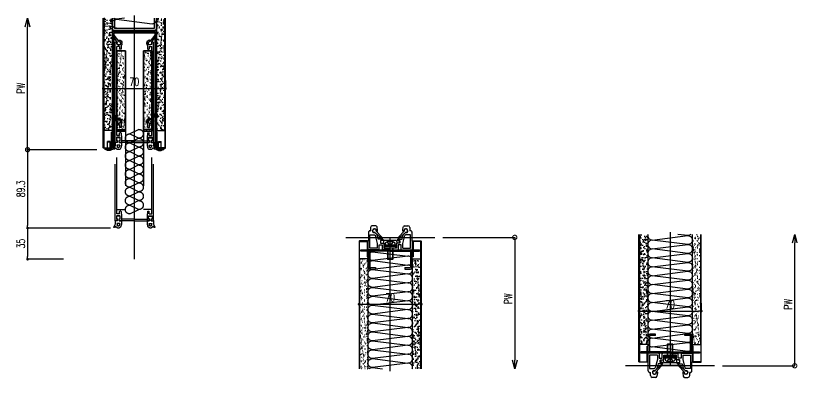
# Model space of a CAD drawing. Extents: x 21 to 47673, y 9 to 26406.
# Drawn here: x 1802 to 2680, y 22215 to 22621 of the extents above; entities that cross this region are included whole.
import ezdxf

# ---------------------------------------------------------------- set-up
doc = ezdxf.new("R2010")
doc.units = 0
doc.header["$LTSCALE"] = 10
doc.header["$PDMODE"] = 35
doc.header["$PDSIZE"] = 5
doc.linetypes.add('HIDDEN', pattern=[9.525, 6.35, -3.175])
for name, color, linetype in [('_P15_製品寸法', 9, 'Continuous'), ('_基準', 1, 'Continuous'), ('_製品', 4, 'Continuous'), ('_製品寸法', 9, 'Continuous'), ('_製品点線', 6, 'Continuous')]:
    doc.layers.add(name, color=color, linetype=linetype)
doc.styles.add('OKAMURA', font='simplex8.shx', dxfattribs={"width": 0.7, "bigfont": 'BIGFONT.shx'})
doc.dimstyles.new('OKAMURA-003', dxfattribs={"dimscale": 3, "dimtxt": 3, "dimasz": 1, "dimexe": 0, "dimexo": 3, "dimgap": 1, "dimtad": 1, "dimdec": 3, "dimdsep": 46, "dimtxsty": 'OKAMURA', "dimblk1": 'DOT', "dimblk2": 'DOT', "dimsah": 1, "dimcen": 0, "dimclrd": 9, "dimclre": 9, "dimclrt": 3, "dimadec": 0, "dimazin": 0, "dimtfac": 1, "dimtdec": 3, "dimtix": 1, "dimtmove": 2, "dimatfit": 3, "dimldrblk": 'NONE', "dimfxl": 0, "dimtolj": 1, "dimarcsym": 0})
pattern_1 = [(37.5, (-3125.263, 4866.6654), (-0.160003, 4.8941324), [0, -3.8608, 0, -4.318, 0, -4.1275]), (7.5, (-3125.263, 4866.6654), (4.495233, 7.168251), [0, -2.0828, 0, -3.4798, 0, -1.3335]), (327.5, (-3128.387, 4866.6654), (7.9099237, 0.014372), [0, -1.27, 0, -4.572, 0, -5.969]), (317.5, (-3128.387, 4866.6654), (7.6355645, 2.229293), [0, -0.635, 0, -2.9972, 0, -3.429])]
pattern_2 = [(37.5, (-3467.863, 4866.6654), (-0.160003, 4.8941324), [0, -3.8608, 0, -4.318, 0, -4.1275]), (7.5, (-3467.863, 4866.6654), (4.495233, 7.168251), [0, -2.0828, 0, -3.4798, 0, -1.3335]), (327.5, (-3470.987, 4866.6654), (7.9099237, 0.0143718), [0, -1.27, 0, -4.572, 0, -5.969]), (317.5, (-3470.987, 4866.6654), (7.6355645, 2.229293), [0, -0.635, 0, -2.9972, 0, -3.429])]

# ---------------------------------------------------------------- blocks, each defined once
blk = doc.blocks.new('A$C32CB7D14')
at = {"layer": '_製品'}
for p, q in [((0, 19.5), (1, 20.5)), ((0, 19.5), (0, 1.5)), ((1.5, 20.5), (1, 20.5)), ((1.5, 18.75), (1.5, 20.5)), ((1.5, 18.75), (3, 18.75)), ((3, 18.75), (3, 21)), ((5.5, 21), (3, 21)), ((3, 17.5), (6, 17.8)), ((6, 17.8), (5.5, 21)), ((3, 17.5), (3, 3.5)), ((0, 1.5), (1, 0.5)), ((1.5, 0.5), (1, 0.5)), ((1.5, 2.25), (1.5, 0.5)), ((1.5, 2.25), (3, 2.25)), ((6, 3.2), (3, 3.5)), ((3, 2.25), (3, 0)), ((5.5, 0), (6, 3.2)), ((5.5, 0), (3, 0))]:
    blk.add_line(p, q, dxfattribs=at)
blk = doc.blocks.new('A$C72ED3FC6')
at = {"layer": '_製品'}
for p, q in [((0.5, 9.25), (0, 8.75)), ((12.8, 9.25), (0.5, 9.25)), ((0.5, 3.25), (0.5, 9.25)), ((12.8, 12.5), (14.4, 12.5)), ((12.8, 12.5), (12.8, 0)), ((14.4, 12.5), (14.4, 0)), ((16, 12.5), (14.4, 12.5)), ((16, 12.5), (16, 0)), ((12.8, 8.75), (0, 8.75)), ((0, 8.75), (0, 3.75)), ((12.8, 3.75), (0, 3.75)), ((0, 3.75), (0.5, 3.25)), ((12.8, 3.25), (0.5, 3.25)), ((14.4, 0), (12.8, 0)), ((14.4, 7.17), (16, 6.25)), ((14.4, 6.25), (16, 5.33)), ((14.4, 0), (16, 0))]:
    blk.add_line(p, q, dxfattribs=at)
at = {"layer": '_製品', "linetype": 'HIDDEN', "ltscale": 0.5}
blk.add_line((20, 3.75), (20, 8.75), dxfattribs=at)
for centre, radius, start, end in [((17.54, 9.05), 2.48, 353.07269, 128.21191), ((19.36, 6.46), 2.37, 74.41132, 185.19995), ((17.54, 3.45), 2.48, 231.78809, 6.92735), ((19.36, 6.04), 2.37, 174.80017, 285.58872)]:
    blk.add_arc(centre, radius, start, end, dxfattribs=at)
blk = doc.blocks.new('A$C47657887')
at = {"layer": '_製品'}
for p, q in [((2.51, 6.02), (8.92, 0.18)), ((9.77, 1.02), (3.93, 7.44))]:
    blk.add_line(p, q, dxfattribs=at)
for centre, radius, start, end in [((1.99, 7.95), 2, 345.13234, 284.86819), ((9.35, 0.6), 0.6, 225, 45)]:
    blk.add_arc(centre, radius, start, end, dxfattribs=at)
blk = doc.blocks.new('A$C098A5279')
at = {"layer": '_製品'}
for p, q in [((0, 0), (0, 66)), ((1.6, 66), (0, 66)), ((1.6, 33), (1.6, 66)), ((1.6, 57.5), (20, 57.5)), ((1.6, 55.9), (20, 55.9)), ((20, 49.5), (20, 55.9)), ((21.6, 49.5), (21.6, 55.9)), ((20, 49.5), (21.6, 49.5)), ((1.6, 33), (1.6, 0)), ((1.6, 10.1), (20, 10.1)), ((20, 16.5), (21.6, 16.5)), ((20, 10.1), (20, 16.5)), ((21.6, 10.1), (21.6, 16.5)), ((1.6, 0), (0, 0)), ((1.6, 8.5), (20, 8.5))]:
    blk.add_line(p, q, dxfattribs=at)
for centre, start, end in [((1.6, 55.9), 90.001, 180), ((20, 55.9), 0, 90), ((1.6, 10.1), 179.999, 270), ((20, 10.1), 270, 0)]:
    blk.add_arc(centre, 1.6, start, end, dxfattribs=at)
blk = doc.blocks.new('P15US_BASE00')
at = {"layer": '_製品'}
for p, q in [((-13.5, 16.26), (-13.5, 20)), ((-11.5, 22), (-8, 22)), ((-10, 18.11), (-10, 17.14)), ((-7.76, 19.77), (-8.76, 19.59)), ((-8, 22.96), (-8, 22)), ((-7.55, 23.8), (-6.75, 24.33)), ((-6.2, 24.5), (3.5, 24.5)), ((-6, 18.29), (-6, 17.14)), ((11.5, 23), (-3.5, 23)), ((-3.5, 23), (-3.5, 17.47)), ((3.91, 24.91), (3.5, 24.5)), ((4.12, 25), (13, 25)), ((11.5, 14.27), (11.5, 23)), ((13.5, 12.77), (13.5, 24.5)), ((-8.61, 14.14), (-12.26, 14.78)), ((-7.75, 14.14), (-8.61, 14.14)), ((-7.75, 15.64), (-8.5, 15.64)), ((-6, 17.14), (-4.29, 15.43)), ((-3.5, 17.47), (-2.68, 16.65)), ((1.5, 13.5), (-2.92, 14.64)), ((6.5, 14.27), (-2.68, 16.65)), ((1.5, 8.8), (1.5, 13.5)), ((3, 8.8), (3, 10.7)), ((3.3, 11), (5.7, 11)), ((6, 10.7), (6, 7)), ((11.5, 14.27), (6.5, 14.27)), ((8, 12.27), (8, 9)), ((13, 12.27), (8, 12.27)), ((8, 9), (13, 9)), ((1.8, 8.5), (2.7, 8.5)), ((6, 7), (11.5, 7)), ((11.5, 7), (11.5, 0.3)), ((11.5, 0.3), (11.8, 0)), ((11.5, -0.3), (11.8, 0)), ((13.5, 0.3), (13.2, 0)), ((13.2, 0), (13.5, -0.3)), ((13.5, 0.3), (13.5, 8.5)), ((1.8, -8.5), (2.7, -8.5)), ((6, -7), (11.5, -7)), ((6, -10.7), (6, -7)), ((11.5, -7), (11.5, -0.3)), ((13.5, -0.3), (13.5, -8.5)), ((-13.5, -16.26), (-13.5, -20)), ((-8.61, -14.14), (-12.26, -14.78)), ((-10, -18.11), (-10, -17.14)), ((-7.75, -14.14), (-8.61, -14.14)), ((-7.75, -15.64), (-8.5, -15.64)), ((-6, -17.14), (-4.29, -15.43)), ((-6, -18.29), (-6, -17.14)), ((-3.5, -17.47), (-2.68, -16.65)), ((-3.5, -23), (-3.5, -17.47)), ((1.5, -13.5), (-2.92, -14.64)), ((6.5, -14.27), (-2.68, -16.65)), ((1.5, -8.8), (1.5, -13.5)), ((3, -8.8), (3, -10.7)), ((3.3, -11), (5.7, -11)), ((11.5, -14.27), (6.5, -14.27)), ((8, -9), (13, -9)), ((8, -12.27), (8, -9)), ((13, -12.27), (8, -12.27)), ((11.5, -14.27), (11.5, -23)), ((13.5, -12.77), (13.5, -24.5)), ((13.5, -12.77), (13.5, -24.5)), ((-11.5, -22), (-8, -22)), ((-7.76, -19.77), (-8.76, -19.59)), ((-8, -22.96), (-8, -22)), ((-7.55, -23.8), (-6.75, -24.33)), ((-6.2, -24.5), (3.5, -24.5)), ((11.5, -23), (-3.5, -23)), ((3.91, -24.91), (3.5, -24.5)), ((4.12, -25), (13, -25))]:
    blk.add_line(p, q, dxfattribs=at)
for centre, radius, start, end in [((-11.5, 20), 2, 90, 180), ((-8.5, 18.11), 1.5, 100.00002, 180), ((-7, 22.96), 1, 123.69007, 180), ((-7.5, 18.29), 1.5, 0.00001, 100.00002), ((-6.2, 23.5), 1, 90, 123.69007), ((4.12, 24.7), 0.3, 90, 135), ((13, 24.5), 0.5, 0, 90), ((-12, 16.26), 1.5, 180, 260), ((-8.5, 17.14), 1.5, 180, 270), ((-7.75, 14.89), 0.75, 270, 90), ((-2.17, 17.55), 3, 225, 255.5), ((1.8, 8.8), 0.3, 180, 270), ((2.7, 8.8), 0.3, 270, 0), ((3.3, 10.7), 0.3, 90, 180), ((5.7, 10.7), 0.3, 0, 90), ((13, 12.77), 0.5, 270, 0), ((13, 8.5), 0.5, 0, 90), ((1.8, -8.8), 0.3, 90, 180), ((2.7, -8.8), 0.3, 0, 90), ((13, -8.5), 0.5, 270, 0), ((-12, -16.26), 1.5, 100, 180), ((-8.5, -17.14), 1.5, 90, 180), ((-7.75, -14.89), 0.75, 270, 90), ((-2.17, -17.55), 3, 104.5, 135), ((3.3, -10.7), 0.3, 180, 270), ((5.7, -10.7), 0.3, 270, 360), ((13, -12.77), 0.5, 0, 90), ((-11.5, -20), 2, 180, 270), ((-8.5, -18.11), 1.5, 180, 259.99998), ((-7, -22.96), 1, 180, 236.30993), ((-7.5, -18.29), 1.5, 259.99998, 359.99999), ((-6.2, -23.5), 1, 236.30993, 270), ((4.12, -24.7), 0.3, 225, 270), ((13, -24.5), 0.5, 270, 0)]:
    blk.add_arc(centre, radius, start, end, dxfattribs=at)
for name, p in [('A$C098A5279', (13.5, -33)), ('A$C47657887', (-9.98, 9.71)), ('A$C32CB7D14', (0, -10.5))]:
    blk.add_blockref(name, p, dxfattribs=at)
at = {"layer": '_製品', "xscale": -1}
blk.add_blockref('A$C72ED3FC6', (24.3, -6.25), dxfattribs=at)
at = {"layer": '_製品', "xscale": -1, "rotation": 180}
blk.add_blockref('A$C47657887', (-9.98, -9.71), dxfattribs=at)
blk = doc.blocks.new('*U309')
at = {"layer": '_製品'}
h = blk.add_hatch(dxfattribs=at)
h.set_pattern_fill('AR-SAND', color=256, scale=0.1, style=0)
h.set_pattern_definition(pattern_1)
edge = h.paths.add_edge_path()
edge.add_line((-2.5, 24.9), (-126, 24.9))
edge.add_line((-126, 24.9), (-126, 34.4))
edge.add_line((-126, 34.4), (-2.5, 34.4))
h = blk.add_hatch(dxfattribs=at)
h.set_pattern_fill('AR-SAND', color=256, scale=0.1, style=0)
h.set_pattern_definition(pattern_1)
edge = h.paths.add_edge_path()
edge.add_line((-2.5, -24.9), (-126, -24.9))
edge.add_line((-126, -24.9), (-126, -34.4))
edge.add_line((-126, -34.4), (-2.5, -34.4))
for points in [[(-2.5, 34.4), (-145.4, 34.4), (-145.4, 25.8), (-128, 25.8), (-128, 25.2), (-145.4, 25.2, -0.414214), (-146, 25.8), (-146, 34.4, -0.414214), (-145.4, 35), (-2.5, 35)], [(-118.9, 20), (-118.9, 20, 0.414214), (-123.9, 25), (-123.9, 25, 0.414214), (-128.9, 20), (-128.9, 20), (-123.9, -20), (-123.9, -20, -0.414214), (-128.9, -25), (-128.9, -25, -0.414214), (-133.9, -20), (-133.9, -20), (-128.9, 20)], [(-108.9, 20), (-108.9, 20, 0.414214), (-113.9, 25), (-113.9, 25, 0.414214), (-118.9, 20), (-118.9, 20), (-113.9, -20), (-113.9, -20, -0.414214), (-118.9, -25), (-118.9, -25, -0.414214), (-123.9, -20), (-123.9, -20), (-118.9, 20)], [(-98.9, 20), (-98.9, 20, 0.414214), (-103.9, 25), (-103.9, 25, 0.414214), (-108.9, 20), (-108.9, 20), (-103.9, -20), (-103.9, -20, -0.414214), (-108.9, -25), (-108.9, -25, -0.414214), (-113.9, -20), (-113.9, -20), (-108.9, 20)], [(-88.9, 20), (-88.9, 20, 0.414214), (-93.9, 25), (-93.9, 25, 0.414214), (-98.9, 20), (-98.9, 20), (-93.9, -20), (-93.9, -20, -0.414214), (-98.9, -25), (-98.9, -25, -0.414214), (-103.9, -20), (-103.9, -20), (-98.9, 20)], [(-78.9, 20), (-78.9, 20, 0.414214), (-83.9, 25), (-83.9, 25, 0.414214), (-88.9, 20), (-88.9, 20), (-83.9, -20), (-83.9, -20, -0.414214), (-88.9, -25), (-88.9, -25, -0.414214), (-93.9, -20), (-93.9, -20), (-88.9, 20)], [(-68.9, 20), (-68.9, 20, 0.414214), (-73.9, 25), (-73.9, 25, 0.414214), (-78.9, 20), (-78.9, 20), (-73.9, -20), (-73.9, -20, -0.414214), (-78.9, -25), (-78.9, -25, -0.414214), (-83.9, -20), (-83.9, -20), (-78.9, 20)], [(-58.9, 20), (-58.9, 20, 0.414214), (-63.9, 25), (-63.9, 25, 0.414214), (-68.9, 20), (-68.9, 20), (-63.9, -20), (-63.9, -20, -0.414214), (-68.9, -25), (-68.9, -25, -0.414214), (-73.9, -20), (-73.9, -20), (-68.9, 20)], [(-48.9, 20), (-48.9, 20, 0.414214), (-53.9, 25), (-53.9, 25, 0.414214), (-58.9, 20), (-58.9, 20), (-53.9, -20), (-53.9, -20, -0.414214), (-58.9, -25), (-58.9, -25, -0.414214), (-63.9, -20), (-63.9, -20), (-58.9, 20)], [(-38.9, 20), (-38.9, 20, 0.414214), (-43.9, 25), (-43.9, 25, 0.414214), (-48.9, 20), (-48.9, 20), (-43.9, -20), (-43.9, -20, -0.414214), (-48.9, -25), (-48.9, -25, -0.414214), (-53.9, -20), (-53.9, -20), (-48.9, 20)], [(-28.9, 20), (-28.9, 20, 0.414214), (-33.9, 25), (-33.9, 25, 0.414214), (-38.9, 20), (-38.9, 20), (-33.9, -20), (-33.9, -20, -0.414214), (-38.9, -25), (-38.9, -25, -0.414214), (-43.9, -20), (-43.9, -20), (-38.9, 20)], [(-18.9, 20), (-18.9, 20, 0.414214), (-23.9, 25), (-23.9, 25, 0.414214), (-28.9, 20), (-28.9, 20), (-23.9, -20), (-23.9, -20, -0.414214), (-28.9, -25), (-28.9, -25, -0.414214), (-33.9, -20), (-33.9, -20), (-28.9, 20)], [(-8.9, 20), (-8.9, 20, 0.414214), (-13.9, 25), (-13.9, 25, 0.414214), (-18.9, 20), (-18.9, 20), (-13.9, -20), (-13.9, -20, -0.414214), (-18.9, -25), (-18.9, -25, -0.414214), (-23.9, -20), (-23.9, -20), (-18.9, 20)], [(-2.5, 24.8, 0.071068), (-3.9, 25), (-3.9, 25, 0.414214), (-8.9, 20), (-8.9, 20), (-3.9, -20), (-3.9, -20, -0.414214), (-8.9, -25), (-8.9, -25, -0.414214), (-13.9, -20), (-13.9, -20), (-8.9, 20)], [(-2.5, -23.47, -0.194134), (-3.9, -20), (-3.9, -20), (-2.5, -8.8)], [(-2.5, -34.4), (-145.4, -34.4), (-145.4, -25.8), (-128, -25.8), (-128, -25.2), (-145.4, -25.2, 0.414214), (-146, -25.8), (-146, -34.4, 0.414214), (-145.4, -35), (-2.5, -35)]]:
    blk.add_lwpolyline(points, format="xyb", dxfattribs=at)
for points in [[(-2.5, 24.9), (-126, 24.9), (-126, 34.4), (-2.5, 34.4)], [(-2.5, -24.9), (-126, -24.9), (-126, -34.4), (-2.5, -34.4)]]:
    blk.add_lwpolyline(points, dxfattribs=at)
blk.add_blockref('P15US_BASE00', (-149.5, 0), dxfattribs=at)
blk = doc.blocks.new('_DotSmall')
at = {"color": 0, "const_width": 0.5}
blk.add_lwpolyline([(-0.0625, 0, 1), (0.0625, 0, 1)], format="xyb", close=True, dxfattribs=at)
blk = doc.blocks.new('_Open30')
at = {"color": 0, "linetype": 'ByBlock', "lineweight": -2}
for p, q in [((-1, 0.268), (0, 0)), ((0, 0), (-1, -0.268)), ((0, 0), (-1, 0))]:
    blk.add_line(p, q, dxfattribs=at)
blk = doc.blocks.new('*D973')
at = {"layer": '_製品寸法', "color": 9, "lineweight": -2, "transparency": 16777216}
for p, q in [((140, 43), (140, 180.9)), ((59, 43), (140, 43))]:
    blk.add_line(p, q, dxfattribs=at)
at = {"layer": 'Defpoints', "color": 0, "transparency": 16777216}
for p in [(35, 190.5), (140, 190.5), (50, 43)]:
    blk.add_point(p, dxfattribs=at)
at = {"layer": '_製品寸法', "color": 9, "lineweight": -2, "transparency": 16777216, "xscale": 9.600000000000001, "yscale": 9.600000000000001, "zscale": 9.600000000000001}
for name, p, rotation in [('_Open30', (140, 190.5), 90), ('_DotSmall', (140, 43), 270)]:
    blk.add_blockref(name, p, dxfattribs=dict(at, rotation=rotation))
at = {"layer": '_製品寸法', "color": 3, "transparency": 16777216, "insert": (132.5, 111.95), "char_height": 9, "attachment_point": 5, "rotation": 90, "style": 'OKAMURA'}
blk.add_mtext('\\A1;PW', dxfattribs=at)
blk = doc.blocks.new('_None')
blk = doc.blocks.new('_DOT')
at = {"color": 0, "linetype": 'ByBlock'}
blk.add_line((-0.5, 0), (-1, 0), dxfattribs=at)
at = {"color": 0, "linetype": 'ByBlock', "const_width": 0.5}
blk.add_lwpolyline([(-0.25, 0, 1), (0.25, 0, 1)], format="xyb", close=True, dxfattribs=at)
blk = doc.blocks.new('*D974')
at = {"layer": '_製品寸法', "color": 9, "lineweight": -2, "transparency": 16777216}
for p, q in [((-35, 113.4), (-35, 104.4)), ((35, 113.4), (35, 104.4)), ((-32, 104.4), (32, 104.4))]:
    blk.add_line(p, q, dxfattribs=at)
at = {"layer": 'Defpoints', "color": 0, "transparency": 16777216}
for p in [(-35, 104.4), (35, 104.4), (35, 104.4)]:
    blk.add_point(p, dxfattribs=at)
at = {"layer": '_製品寸法', "color": 9, "lineweight": -2, "transparency": 16777216, "xscale": 3, "yscale": 3, "zscale": 3, "rotation": 180}
blk.add_blockref('_DOT', (-35, 104.4), dxfattribs=at)
at = {"layer": '_製品寸法', "color": 9, "lineweight": -2, "transparency": 16777216, "xscale": 3, "yscale": 3, "zscale": 3}
blk.add_blockref('_DOT', (35, 104.4), dxfattribs=at)
at = {"layer": '_製品寸法', "color": 3, "transparency": 16777216, "insert": (0, 111.9), "char_height": 9, "attachment_point": 5, "style": 'OKAMURA'}
blk.add_mtext('\\A1;70', dxfattribs=at)
blk = doc.blocks.new('*D958')
at = {"layer": '_製品寸法', "color": 9, "lineweight": -2, "transparency": 16777216}
for p, q in [((59, -43), (140, -43)), ((140, -43), (140, -180.9))]:
    blk.add_line(p, q, dxfattribs=at)
at = {"layer": 'Defpoints', "color": 0, "transparency": 16777216}
for p in [(50, -43), (35, -190.5), (140, -190.5)]:
    blk.add_point(p, dxfattribs=at)
at = {"layer": '_製品寸法', "color": 9, "lineweight": -2, "transparency": 16777216, "xscale": 9.600000000000001, "yscale": 9.600000000000001, "zscale": 9.600000000000001}
for name, p, rotation in [('_DotSmall', (140, -43), 90), ('_Open30', (140, -190.5), 270)]:
    blk.add_blockref(name, p, dxfattribs=dict(at, rotation=rotation))
at = {"layer": '_製品寸法', "color": 3, "transparency": 16777216, "insert": (132.5, -111.95), "char_height": 9, "attachment_point": 5, "rotation": 90, "style": 'OKAMURA'}
blk.add_mtext('\\A1;PW', dxfattribs=at)
blk = doc.blocks.new('*D959')
at = {"layer": '_製品寸法', "color": 9, "lineweight": -2, "transparency": 16777216}
for p, q in [((-35, -109), (-35, -118)), ((35, -109), (35, -118)), ((-32, -118), (32, -118))]:
    blk.add_line(p, q, dxfattribs=at)
at = {"layer": 'Defpoints', "color": 0, "transparency": 16777216}
for p in [(-35, -118), (35, -118), (35, -118)]:
    blk.add_point(p, dxfattribs=at)
at = {"layer": '_製品寸法', "color": 9, "lineweight": -2, "transparency": 16777216, "xscale": 3, "yscale": 3, "zscale": 3, "rotation": 180}
blk.add_blockref('_DOT', (-35, -118), dxfattribs=at)
at = {"layer": '_製品寸法', "color": 9, "lineweight": -2, "transparency": 16777216, "xscale": 3, "yscale": 3, "zscale": 3}
blk.add_blockref('_DOT', (35, -118), dxfattribs=at)
at = {"layer": '_製品寸法', "color": 3, "transparency": 16777216, "insert": (0, -110.5), "char_height": 9, "attachment_point": 5, "style": 'OKAMURA'}
blk.add_mtext('\\A1;70', dxfattribs=at)
blk = doc.blocks.new('*D998')
at = {"layer": '_製品寸法', "color": 9, "lineweight": -2, "transparency": 16777216}
for p, q in [((-35, 200.71), (-35, 191.71)), ((35, 200.71), (35, 191.71)), ((-32, 191.71), (32, 191.71))]:
    blk.add_line(p, q, dxfattribs=at)
at = {"layer": 'Defpoints', "color": 0, "transparency": 16777216}
for p in [(-35, 191.71), (35, 191.71), (35, 191.71)]:
    blk.add_point(p, dxfattribs=at)
at = {"layer": '_製品寸法', "color": 9, "lineweight": -2, "transparency": 16777216, "xscale": 3, "yscale": 3, "zscale": 3, "rotation": 180}
blk.add_blockref('_DOT', (-35, 191.71), dxfattribs=at)
at = {"layer": '_製品寸法', "color": 9, "lineweight": -2, "transparency": 16777216, "xscale": 3, "yscale": 3, "zscale": 3}
blk.add_blockref('_DOT', (35, 191.71), dxfattribs=at)
at = {"layer": '_製品寸法', "color": 3, "transparency": 16777216, "insert": (0, 199.21), "char_height": 9, "attachment_point": 5, "style": 'OKAMURA'}
blk.add_mtext('\\A1;70', dxfattribs=at)
blk = doc.blocks.new('A$C0FEE6D3D')
at = {"layer": '_製品'}
for p, q in [((0.25, 47.03), (6.91, 41.88)), ((8.05, 43.51), (0.93, 48.01)), ((120.31, 45.56), (8.61, 45.56)), ((115.01, 44.16), (118.61, 44.16)), ((115.31, 40.06), (115.31, 44.06)), ((115.31, 44.06), (118.31, 44.06)), ((118.31, 43.01), (118.31, 44.06)), ((118.61, 44.16), (118.61, 43.26)), ((120.61, 45.56), (124.11, 45.56)), ((120.61, 43.01), (120.61, 45.56)), ((120.61, 43.56), (120.61, 45.26)), ((124.11, 45.56), (127.4, 47.07)), ((126.11, 45.17), (127.86, 46.18)), ((126.11, 45.17), (126.98, 44.73)), ((5.61, 41.31), (5.61, 41.06)), ((7.11, 41.06), (7.11, 41.31)), ((9.61, 43.56), (8.61, 43.56)), ((8.61, 39.56), (9.61, 39.56)), ((9.61, 38.06), (8.61, 38.06)), ((11.11, 42.06), (11.11, 41.06)), ((11.11, 42.06), (11.11, 41.06)), ((11.75, 38.96), (15.51, 38.96)), ((112.81, 43.66), (12.81, 43.66)), ((12.81, 40.66), (12.81, 43.66)), ((12.81, 40.66), (15.51, 40.66)), ((15.81, 39.26), (15.81, 40.36)), ((109.81, 39.26), (109.81, 40.36)), ((112.81, 40.66), (110.11, 40.66)), ((110.11, 38.96), (112.81, 38.96)), ((112.81, 40.66), (112.81, 43.66)), ((112.81, 38.86), (112.81, 38.96)), ((113.11, 38.56), (120.61, 38.56)), ((114.71, 40.26), (114.71, 43.86)), ((118.61, 39.96), (115.01, 39.96)), ((118.31, 40.06), (115.31, 40.06)), ((120.61, 43.01), (118.31, 43.01)), ((120.61, 41.11), (118.31, 41.11)), ((118.31, 41.11), (118.31, 40.06)), ((120.61, 41.11), (118.31, 41.11)), ((118.61, 43.26), (120.31, 43.26)), ((120.31, 41.06), (118.61, 41.06)), ((118.61, 39.96), (118.61, 41.06)), ((118.61, 24.06), (118.61, 38.56)), ((120.61, 41.11), (120.61, 38.56)), ((120.61, 24.36), (120.61, 40.76)), ((120.61, 38.56), (124.11, 38.56)), ((123.61, 40.49), (123.61, 43.62)), ((123.61, 43.62), (125.87, 43.02)), ((123.61, 40.49), (125.87, 41.09)), ((124.11, 38.56), (126.38, 39.16)), ((118.61, 24.06), (118.61, 9.56)), ((120.61, 24.36), (120.31, 24.06)), ((120.61, 23.76), (120.31, 24.06)), ((120.61, 23.76), (120.61, 7.36)), ((9.61, 10.06), (8.61, 10.06)), ((11.75, 9.16), (15.51, 9.16)), ((15.81, 8.86), (15.81, 7.76)), ((109.81, 8.86), (109.81, 7.76)), ((110.11, 9.16), (112.81, 9.16)), ((112.81, 9.26), (112.81, 9.16)), ((113.11, 9.56), (120.61, 9.56)), ((120.61, 7.01), (120.61, 9.56)), ((120.61, 9.56), (124.11, 9.56)), ((124.11, 9.56), (126.38, 8.96)), ((0.25, 1.08), (6.91, 6.23)), ((8.05, 4.6), (0.93, 0.1)), ((5.61, 6.81), (5.61, 7.06)), ((7.11, 7.06), (7.11, 6.81)), ((8.61, 8.56), (9.61, 8.56)), ((9.61, 4.56), (8.61, 4.56)), ((120.31, 2.56), (8.61, 2.56)), ((11.11, 6.06), (11.11, 7.06)), ((11.11, 6.06), (11.11, 7.06)), ((12.81, 7.46), (12.81, 4.46)), ((12.81, 7.46), (15.51, 7.46)), ((112.81, 4.46), (12.81, 4.46)), ((112.81, 7.46), (110.11, 7.46)), ((112.81, 7.46), (112.81, 4.46)), ((114.71, 7.86), (114.71, 4.26)), ((118.61, 8.16), (115.01, 8.16)), ((115.01, 3.96), (118.61, 3.96)), ((115.31, 8.06), (115.31, 4.06)), ((118.31, 8.06), (115.31, 8.06)), ((115.31, 4.06), (118.31, 4.06)), ((118.31, 7.01), (118.31, 8.06)), ((120.61, 7.01), (118.31, 7.01)), ((120.61, 7.01), (118.31, 7.01)), ((118.31, 5.11), (118.31, 4.06)), ((120.61, 5.11), (118.31, 5.11)), ((118.61, 8.16), (118.61, 7.06)), ((120.31, 7.06), (118.61, 7.06)), ((118.61, 4.86), (120.31, 4.86)), ((118.61, 3.96), (118.61, 4.86)), ((120.61, 5.11), (120.61, 2.56)), ((120.61, 4.56), (120.61, 2.86)), ((120.61, 2.56), (124.11, 2.56)), ((123.61, 7.62), (123.61, 4.49)), ((123.61, 7.62), (125.87, 7.02)), ((123.61, 4.49), (125.87, 5.09)), ((124.11, 2.56), (127.4, 1.04)), ((126.11, 2.94), (126.98, 3.39)), ((126.11, 2.94), (127.86, 1.93))]:
    blk.add_line(p, q, dxfattribs=at)
for centre, radius, start, end in [((0.59, 47.52), 0.6, 55.00043, 235.00043), ((8.61, 44.56), 1, 90, 270), ((115.01, 43.86), 0.3, 90.00009, 180.00009), ((120.31, 45.26), 0.3, 0.00009, 90), ((125.61, 42.06), 3, 284.81767, 62.90822), ((127.61, 46.61), 0.5, 300.00242, 114.67084), ((6.36, 41.31), 0.75, 0, 180), ((8.61, 41.06), 3, 180, 270), ((6.61, 41.48), 0.5, 1.62983, 53.19305), ((9.11, 41.56), 2, 181.62985, 108.37125), ((8.61, 41.06), 1.5, 180, 270), ((8.32, 43.93), 0.5, 236.81003, 288.37213), ((9.61, 42.06), 1.5, 0, 90), ((9.61, 41.06), 1.5, 270, 0), ((9.61, 41.06), 3, 270, 315.57293), ((15.51, 40.36), 0.3, 0.00009, 90.00009), ((15.51, 39.26), 0.3, 270.00009, 0.00009), ((110.11, 40.36), 0.3, 90.00009, 180.00009), ((110.11, 39.26), 0.3, 180.00009, 270.00009), ((113.11, 38.86), 0.3, 180.00009, 270.00009), ((115.01, 40.26), 0.3, 180.00009, 270.00009), ((120.31, 43.56), 0.3, 270.00009, 0.00009), ((120.31, 40.76), 0.3, 0.00009, 90.00009), ((125.61, 42.06), 1, 284.81767, 74.93504), ((8.61, 7.06), 3, 90, 180), ((9.61, 7.06), 3, 44.42829, 90), ((15.51, 8.86), 0.3, 0, 90), ((110.11, 8.86), 0.3, 90, 180), ((113.11, 9.26), 0.3, 90, 180), ((125.61, 6.06), 3, 297.09187, 75.18242), ((0.59, 0.59), 0.6, 124.99966, 304.99966), ((6.36, 6.81), 0.75, 180, 0), ((6.61, 6.63), 0.5, 306.80705, 358.37027), ((9.11, 6.56), 2, 251.62885, 178.37024), ((8.61, 7.06), 1.5, 90, 180), ((8.61, 3.56), 1, 90, 270), ((8.32, 4.18), 0.5, 71.62796, 123.19006), ((9.61, 7.06), 1.5, 0, 90), ((9.61, 6.06), 1.5, 270, 0), ((15.51, 7.76), 0.3, 270, 0), ((110.11, 7.76), 0.3, 180, 270), ((115.01, 7.86), 0.3, 90, 180), ((115.01, 4.26), 0.3, 180, 270), ((120.31, 7.36), 0.3, 270, 0), ((120.31, 4.56), 0.3, 0, 90), ((120.31, 2.86), 0.3, 270, 0), ((125.61, 6.06), 1, 285.06505, 75.18242), ((127.61, 1.5), 0.5, 245.32925, 59.99767)]:
    blk.add_arc(centre, radius, start, end, dxfattribs=at)
blk = doc.blocks.new('A$C096F286E')
at = {"layer": '_製品'}
for p, q in [((6.2, 9), (0, 9)), ((1.53, 9), (1.53, 0)), ((4.68, 9), (4.68, 0)), ((4.68, 0.5), (1.53, 0.5)), ((4.68, 0), (1.53, 0))]:
    blk.add_line(p, q, dxfattribs=at)
blk.add_arc((3.1, 4.7), 5.31, 54.24261, 125.75739, dxfattribs=at)
blk = doc.blocks.new('A$C12E2355C')
at = {"layer": '_製品'}
h = blk.add_hatch(dxfattribs=at)
h.set_pattern_fill('AR-SAND', color=256, scale=0.1, style=0)
h.set_pattern_definition(pattern_2)
edge = h.paths.add_edge_path()
edge.add_line((-147.5, 24.9), (-21.6, 24.9))
edge.add_line((-21.6, 24.9), (-21.6, 34.4))
edge.add_line((-21.6, 34.4), (-147.5, 34.4))
h = blk.add_hatch(dxfattribs=at)
h.set_pattern_fill('AR-SAND', color=256, scale=0.1, style=0)
h.set_pattern_definition([(37.5, (-857.1593, -1106.242), (-0.160003, 4.894132), [0, -3.8608, 0, -4.318, 0, -4.1275]), (7.5, (-857.1593, -1106.242), (4.495233, 7.16825), [0, -2.0828, 0, -3.4798, 0, -1.3335]), (327.5, (-860.2835, -1106.242), (7.909924, 0.014372), [0, -1.27, 0, -4.572, 0, -5.969]), (317.5, (-860.2835, -1106.242), (7.635565, 2.229293), [0, -0.635, 0, -2.9972, 0, -3.429])])
h.paths.add_polyline_path([(-110.8, 10.1), (-20.8, 10.1), (-20.8, 19.6), (-110.8, 19.6)])
h = blk.add_hatch(dxfattribs=at)
h.set_pattern_fill('AR-SAND', color=256, scale=0.1, style=0)
h.set_pattern_definition([(37.5, (-9028.622, 4696.829), (-0.1600031, 4.8941324), [0, -3.8608, 0, -4.318, 0, -4.1275]), (7.5, (-9028.622, 4696.829), (4.495233, 7.168251), [0, -2.0828, 0, -3.4798, 0, -1.3335]), (327.5, (-9031.746, 4696.829), (7.9099237, 0.0143718), [0, -1.27, 0, -4.572, 0, -5.969]), (317.5, (-9031.746, 4696.829), (7.6355645, 2.2292932), [0, -0.635, 0, -2.9972, 0, -3.429])])
h.paths.add_polyline_path([(-110.8, -10.1), (-20.8, -10.1), (-20.8, -19.6), (-110.8, -19.6)])
h = blk.add_hatch(dxfattribs=at)
h.set_pattern_fill('AR-SAND', color=256, scale=0.1, style=0)
h.set_pattern_definition(pattern_2)
edge = h.paths.add_edge_path()
edge.add_line((-147.5, -24.9), (-21.6, -24.9))
edge.add_line((-21.6, -24.9), (-21.6, -34.4))
edge.add_line((-21.6, -34.4), (-147.5, -34.4))
for p, q in [((-1.6, 33.1), (0, 33.1)), ((-1.6, 24.7), (-1.6, 33.1)), ((0, 24.7), (0, 33.1)), ((-147.5, 24.7), (-136.1, 24.7)), ((-147.5, 22.4), (-136.1, 22.4)), ((-136.1, -22.4), (-136.1, 22.4)), ((-133.8, -23.1), (-133.8, 23.1)), ((-132.2, 23.1), (-133.8, 23.1)), ((-133.8, -22.4), (-133.8, 22.4)), ((-132.2, -23.1), (-132.2, 23.1)), ((-130.6, 24.7), (-1.6, 24.7)), ((-130.6, -23.1), (-130.6, 23.1)), ((-130.6, 23.1), (-1.6, 23.1)), ((-147.5, -22.4), (-136.1, -22.4)), ((-147.5, -24.7), (-136.1, -24.7)), ((-132.2, -23.1), (-1.6, -23.1)), ((-132.2, -24.7), (-1.6, -24.7)), ((-1.6, -24.7), (-1.6, -33.1)), ((0, -24.7), (0, -33.1)), ((-1.6, -33.1), (0, -33.1))]:
    blk.add_line(p, q, dxfattribs=at)
for points in [[(-147.5, 34.4), (-2.2, 34.4), (-2.2, 25.8), (-19.6, 25.8), (-19.6, 25.2), (-2.2, 25.2, 0.414214), (-1.6, 25.8), (-1.6, 34.4, 0.414214), (-2.2, 35), (-147.5, 35)], [(-136.37, 20), (-136.37, 20, 0.414214), (-141.37, 25), (-141.37, 25, 0.414214), (-146.37, 20), (-146.37, 20), (-141.37, -20), (-141.37, -20, -0.414214), (-146.37, -25), (-146.37, -25, -0.057288), (-147.5, -24.87, -0.057288)], [(-146.37, 20), (-146.37, 20, 0.173483), (-147.5, 23.17, 0.173483)], [(-147.5, -34.4), (-2.2, -34.4), (-2.2, -25.8), (-19.6, -25.8), (-19.6, -25.2), (-2.2, -25.2, -0.414214), (-1.6, -25.8), (-1.6, -34.4, -0.414214), (-2.2, -35), (-147.5, -35)]]:
    blk.add_lwpolyline(points, format="xyb", dxfattribs=at)
for points in [[(-147.5, 24.9), (-21.6, 24.9), (-21.6, 34.4), (-147.5, 34.4)], [(-147.5, 10.92), (-146.37, 20)], [(-147.5, -24.9), (-21.6, -24.9), (-21.6, -34.4), (-147.5, -34.4)]]:
    blk.add_lwpolyline(points, dxfattribs=at)
for points in [[(-110.8, 10.1), (-20.8, 10.1), (-20.8, 19.6), (-110.8, 19.6)], [(-20.8, 10.1), (-110.8, 10.1), (-110.8, 19.6), (-20.8, 19.6)], [(-110.8, -10.1), (-20.8, -10.1), (-20.8, -19.6), (-110.8, -19.6)], [(-20.8, -10.1), (-110.8, -10.1), (-110.8, -19.6), (-20.8, -19.6)]]:
    blk.add_lwpolyline(points, close=True, dxfattribs=at)
for centre, radius, start, end in [((-136.1, 22.4), 2.3, 0, 90), ((-130.6, 23.1), 1.6, 90, 180), ((-1.6, 24.7), 1.6, 270, 0), ((-136.1, -22.4), 2.3, 270, 0), ((-132.2, -23.1), 1.6, 180, 270), ((-1.6, -24.7), 1.6, 0, 90)]:
    blk.add_arc(centre, radius, start, end, dxfattribs=at)
at = {"layer": '_製品', "rotation": 270}
blk.add_blockref('A$C096F286E', (-9, 31.8), dxfattribs=at)
at = {"layer": '_製品'}
blk.add_blockref('A$C0FEE6D3D', (-128.61, -24.06), dxfattribs=at)
at = {"layer": '_製品', "xscale": -1, "rotation": 270}
blk.add_blockref('A$C096F286E', (-9, -31.8), dxfattribs=at)
blk = doc.blocks.new('*D999')
at = {"layer": '_製品寸法', "color": 9, "lineweight": -2, "transparency": 16777216}
for p, q in [((-120, 122.98), (-120, 260.88)), ((-42.1, 122.98), (-120, 122.98))]:
    blk.add_line(p, q, dxfattribs=at)
at = {"layer": 'Defpoints', "color": 0, "transparency": 16777216}
for p in [(-120, 270.48), (-35, 270.48), (-33.1, 122.98)]:
    blk.add_point(p, dxfattribs=at)
at = {"layer": '_製品寸法', "color": 9, "lineweight": -2, "transparency": 16777216, "xscale": 9.600000000000001, "yscale": 9.600000000000001, "zscale": 9.600000000000001}
for name, p, rotation in [('_Open30', (-120, 270.48), 90), ('_DotSmall', (-120, 122.98), 270)]:
    blk.add_blockref(name, p, dxfattribs=dict(at, rotation=rotation))
at = {"layer": '_製品寸法', "color": 3, "transparency": 16777216, "insert": (-127.5, 191.93), "char_height": 9, "attachment_point": 5, "rotation": 90, "style": 'OKAMURA'}
blk.add_mtext('\\A1;PW', dxfattribs=at)
blk = doc.blocks.new('*D1000')
at = {"layer": '_製品寸法', "color": 9, "lineweight": -2, "transparency": 16777216}
for p, q in [((-42.1, 122.98), (-120, 122.98)), ((-120, 119.98), (-120, 38)), ((-26.68, 35), (-120, 35))]:
    blk.add_line(p, q, dxfattribs=at)
at = {"layer": 'Defpoints', "color": 0, "transparency": 16777216}
for p in [(-33.1, 122.98), (-120, 35), (-17.68, 35)]:
    blk.add_point(p, dxfattribs=at)
at = {"layer": '_製品寸法', "color": 9, "lineweight": -2, "transparency": 16777216, "xscale": 3, "yscale": 3, "zscale": 3}
for p, rotation in [((-120, 122.98), 90), ((-120, 35), 270)]:
    blk.add_blockref('_DOT', p, dxfattribs=dict(at, rotation=rotation))
at = {"layer": '_製品寸法', "color": 3, "transparency": 16777216, "insert": (-127.5, 78.99), "char_height": 9, "attachment_point": 5, "rotation": 90, "style": 'OKAMURA'}
blk.add_mtext('\\A1;89.3', dxfattribs=at)
blk = doc.blocks.new('P15BASE00S_TV')
at = {"layer": '_製品点線', "linetype": 'HIDDEN'}
for p, q in [((-40.36, 22.97), (-33.7, 17.83)), ((-32.56, 19.45), (-39.68, 23.96)), ((79.7, 21.5), (-32, 21.5)), ((-31, 19.5), (-32, 19.5)), ((-29.5, 18), (-29.5, 17)), ((-29.5, 18), (-29.5, 17)), ((72.2, 19.6), (-27.8, 19.6)), ((-27.8, 16.6), (-27.8, 19.6)), ((-22.8, 19.6), (-22.8, 10.1)), ((67.2, 19.6), (67.2, 10.1)), ((72.2, 16.6), (72.2, 19.6)), ((74.1, 16.2), (74.1, 19.8)), ((74.4, 20.1), (78, 20.1)), ((74.7, 16), (74.7, 20)), ((74.7, 20), (77.7, 20)), ((77.7, 18.95), (77.7, 20)), ((80, 18.95), (77.7, 18.95)), ((78, 20.1), (78, 19.2)), ((78, 19.2), (79.7, 19.2)), ((80, 21.5), (83.5, 21.5)), ((80, 18.95), (80, 21.5)), ((80, 19.5), (80, 21.2)), ((83, 16.44), (83, 19.56)), ((83, 19.56), (85.26, 18.97)), ((83.5, 21.5), (86.79, 23.01)), ((85.5, 21.11), (87.25, 22.12)), ((85.5, 21.11), (86.37, 20.67)), ((-35, 17.25), (-35, 17)), ((-33.5, 17), (-33.5, 17.25)), ((-32, 15.5), (-31, 15.5)), ((-31, 14), (-32, 14)), ((-28.86, 14.9), (-25.1, 14.9)), ((-27.8, 16.6), (-25.1, 16.6)), ((-24.8, 15.2), (-24.8, 16.3)), ((-22.8, 10.1), (67.2, 10.1)), ((69.2, 15.2), (69.2, 16.3)), ((72.2, 16.6), (69.5, 16.6)), ((69.5, 14.9), (72.2, 14.9)), ((72.2, 14.8), (72.2, 14.9)), ((72.5, 14.5), (80, 14.5)), ((78, 15.9), (74.4, 15.9)), ((77.7, 16), (74.7, 16)), ((80, 17.05), (77.7, 17.05)), ((77.7, 17.05), (77.7, 16)), ((80, 17.05), (77.7, 17.05)), ((79.7, 17), (78, 17)), ((78, 15.9), (78, 17)), ((78, 0), (78, 14.5)), ((80, 17.05), (80, 14.5)), ((80, 0.3), (80, 16.7)), ((80, 14.5), (83.5, 14.5)), ((83, 16.44), (85.26, 17.03)), ((83.5, 14.5), (85.77, 15.1)), ((72.2, 5.1), (67.2, -5.1)), ((80, 0.3), (79.7, 0)), ((78, 0), (78, -14.5)), ((80, -0.3), (79.7, 0)), ((80, -0.3), (80, -16.7)), ((-35, -17.25), (-35, -17)), ((-33.5, -17), (-33.5, -17.25)), ((-31, -14), (-32, -14)), ((-32, -15.5), (-31, -15.5)), ((-29.5, -18), (-29.5, -17)), ((-29.5, -18), (-29.5, -17)), ((-28.86, -14.9), (-25.1, -14.9)), ((-27.8, -16.6), (-27.8, -19.6)), ((-27.8, -16.6), (-25.1, -16.6)), ((-24.8, -15.2), (-24.8, -16.3)), ((-22.8, -10.1), (67.2, -10.1)), ((-22.8, -19.6), (-22.8, -10.1)), ((67.2, -19.6), (67.2, -10.1)), ((69.2, -15.2), (69.2, -16.3)), ((69.5, -14.9), (72.2, -14.9)), ((72.2, -16.6), (69.5, -16.6)), ((72.2, -14.8), (72.2, -14.9)), ((72.2, -16.6), (72.2, -19.6)), ((72.5, -14.5), (80, -14.5)), ((74.1, -16.2), (74.1, -19.8)), ((78, -15.9), (74.4, -15.9)), ((74.7, -16), (74.7, -20)), ((77.7, -16), (74.7, -16)), ((77.7, -17.05), (77.7, -16)), ((80, -17.05), (77.7, -17.05)), ((80, -17.05), (77.7, -17.05)), ((78, -15.9), (78, -17)), ((79.7, -17), (78, -17)), ((80, -17.05), (80, -14.5)), ((80, -14.5), (83.5, -14.5)), ((83, -16.44), (83, -19.56)), ((83, -16.44), (85.26, -17.03)), ((83.5, -14.5), (85.77, -15.1)), ((-40.36, -22.97), (-33.7, -17.83)), ((-32.56, -19.45), (-39.68, -23.96)), ((-31, -19.5), (-32, -19.5)), ((79.7, -21.5), (-32, -21.5)), ((72.2, -19.6), (-27.8, -19.6)), ((74.4, -20.1), (78, -20.1)), ((74.7, -20), (77.7, -20)), ((77.7, -18.95), (77.7, -20)), ((80, -18.95), (77.7, -18.95)), ((78, -19.2), (79.7, -19.2)), ((78, -20.1), (78, -19.2)), ((80, -18.95), (80, -21.5)), ((80, -19.5), (80, -21.2)), ((80, -21.5), (83.5, -21.5)), ((83, -19.56), (85.26, -18.97)), ((83.5, -21.5), (86.79, -23.01)), ((85.5, -21.11), (86.37, -20.67)), ((85.5, -21.11), (87.25, -22.12))]:
    blk.add_line(p, q, dxfattribs=at)
for points in [[(-7.8, 5.1), (-7.8, 5.1, 0.414214), (-12.8, 10.1), (-12.8, 10.1, 0.414214), (-17.8, 5.1), (-17.8, 5.1), (-12.8, -5.1), (-12.8, -5.1, -0.414214), (-17.8, -10.1), (-17.8, -10.1, -0.414214), (-22.8, -5.1), (-22.8, -5.1), (-17.8, 5.1)], [(2.2, 5.1), (2.2, 5.1, 0.414214), (-2.8, 10.1), (-2.8, 10.1, 0.414214), (-7.8, 5.1), (-7.8, 5.1), (-2.8, -5.1), (-2.8, -5.1, -0.414214), (-7.8, -10.1), (-7.8, -10.1, -0.414214), (-12.8, -5.1), (-12.8, -5.1), (-7.8, 5.1)], [(12.2, 5.1), (12.2, 5.1, 0.414214), (7.2, 10.1), (7.2, 10.1, 0.414214), (2.2, 5.1), (2.2, 5.1), (7.2, -5.1), (7.2, -5.1, -0.414214), (2.2, -10.1), (2.2, -10.1, -0.414214), (-2.8, -5.1), (-2.8, -5.1), (2.2, 5.1)], [(22.2, 5.1), (22.2, 5.1, 0.414214), (17.2, 10.1), (17.2, 10.1, 0.414214), (12.2, 5.1), (12.2, 5.1), (17.2, -5.1), (17.2, -5.1, -0.414214), (12.2, -10.1), (12.2, -10.1, -0.414214), (7.2, -5.1), (7.2, -5.1), (12.2, 5.1)], [(32.2, 5.1), (32.2, 5.1, 0.414214), (27.2, 10.1), (27.2, 10.1, 0.414214), (22.2, 5.1), (22.2, 5.1), (27.2, -5.1), (27.2, -5.1, -0.414214), (22.2, -10.1), (22.2, -10.1, -0.414214), (17.2, -5.1), (17.2, -5.1), (22.2, 5.1)], [(42.2, 5.1), (42.2, 5.1, 0.414214), (37.2, 10.1), (37.2, 10.1, 0.414214), (32.2, 5.1), (32.2, 5.1), (37.2, -5.1), (37.2, -5.1, -0.414214), (32.2, -10.1), (32.2, -10.1, -0.414214), (27.2, -5.1), (27.2, -5.1), (32.2, 5.1)], [(52.2, 5.1), (52.2, 5.1, 0.414214), (47.2, 10.1), (47.2, 10.1, 0.414214), (42.2, 5.1), (42.2, 5.1), (47.2, -5.1), (47.2, -5.1, -0.414214), (42.2, -10.1), (42.2, -10.1, -0.414214), (37.2, -5.1), (37.2, -5.1), (42.2, 5.1)], [(62.2, 5.1), (62.2, 5.1, 0.414214), (57.2, 10.1), (57.2, 10.1, 0.414214), (52.2, 5.1), (52.2, 5.1), (57.2, -5.1), (57.2, -5.1, -0.414214), (52.2, -10.1), (52.2, -10.1, -0.414214), (47.2, -5.1), (47.2, -5.1), (52.2, 5.1)], [(72.2, 5.1), (72.2, 5.1, 0.414214), (67.2, 10.1), (67.2, 10.1, 0.414214), (62.2, 5.1), (62.2, 5.1), (67.2, -5.1), (67.2, -5.1, -0.414214), (62.2, -10.1), (62.2, -10.1, -0.414214), (57.2, -5.1), (57.2, -5.1), (62.2, 5.1)]]:
    blk.add_lwpolyline(points, format="xyb", dxfattribs=at)
for centre, radius, start, end in [((-40.02, 23.46), 0.6, 55.00043, 235.00043), ((-34.25, 17.25), 0.75, 0, 180), ((-34, 17.43), 0.5, 1.62983, 53.19305), ((-31.5, 17.5), 2, 181.62985, 108.37125), ((-32, 20.5), 1, 90, 270), ((-32.29, 19.87), 0.5, 236.81003, 288.37213), ((-31, 18), 1.5, 0, 90), ((74.4, 19.8), 0.3, 90.00009, 180.00009), ((79.7, 21.2), 0.3, 0.00009, 90), ((79.7, 19.5), 0.3, 270.00009, 0.00009), ((85, 18), 1, 284.81767, 74.93504), ((85, 18), 3, 284.81767, 62.90822), ((87, 22.56), 0.5, 300.00242, 114.67084), ((-32, 17), 3, 180, 270), ((-32, 17), 1.5, 180, 270), ((-31, 17), 1.5, 270, 0), ((-31, 17), 3, 270, 315.57293), ((-25.1, 16.3), 0.3, 0.00009, 90.00009), ((-25.1, 15.2), 0.3, 270.00009, 0.00009), ((69.5, 16.3), 0.3, 90.00009, 180.00009), ((69.5, 15.2), 0.3, 180.00009, 270.00009), ((72.5, 14.8), 0.3, 180.00009, 270.00009), ((74.4, 16.2), 0.3, 180.00009, 270.00009), ((79.7, 16.7), 0.3, 0.00009, 90.00009), ((-32, -17), 3, 90, 180), ((-34.25, -17.25), 0.75, 180, 0), ((-34, -17.43), 0.5, 306.80705, 358.37027), ((-31.5, -17.5), 2, 251.62885, 178.37024), ((-32, -17), 1.5, 90, 180), ((-31, -17), 3, 44.42829, 90), ((-31, -17), 1.5, 0, 90), ((-25.1, -15.2), 0.3, 0, 90), ((-25.1, -16.3), 0.3, 270, 0), ((69.5, -15.2), 0.3, 90, 180), ((69.5, -16.3), 0.3, 180, 270), ((72.5, -14.8), 0.3, 90, 180), ((74.4, -16.2), 0.3, 90, 180), ((79.7, -16.7), 0.3, 270, 0), ((85, -18), 1, 285.06505, 75.18242), ((85, -18), 3, 297.09187, 75.18242), ((-40.02, -23.47), 0.6, 124.99966, 304.99966), ((-32, -20.5), 1, 90, 270), ((-32.29, -19.87), 0.5, 71.62796, 123.19006), ((-31, -18), 1.5, 270, 0), ((74.4, -19.8), 0.3, 180, 270), ((79.7, -19.5), 0.3, 0, 90), ((79.7, -21.2), 0.3, 270, 0), ((87, -22.56), 0.5, 245.32925, 59.99767)]:
    blk.add_arc(centre, radius, start, end, dxfattribs=at)
blk = doc.blocks.new('*D1001')
at = {"layer": '_P15_製品寸法', "color": 9, "lineweight": -2, "transparency": 16777216}
for p, q in [((-26.68, 35), (-120, 35)), ((-120, 32), (-120, 3)), ((-79.53, 0), (-120, 0))]:
    blk.add_line(p, q, dxfattribs=at)
at = {"layer": 'Defpoints', "color": 0, "transparency": 16777216}
for p in [(-17.68, 35), (-120, 0), (-70.53, 0)]:
    blk.add_point(p, dxfattribs=at)
at = {"layer": '_P15_製品寸法', "color": 9, "lineweight": -2, "transparency": 16777216, "xscale": 3, "yscale": 3, "zscale": 3}
for p, rotation in [((-120, 35), 90), ((-120, 0), 270)]:
    blk.add_blockref('_DOT', p, dxfattribs=dict(at, rotation=rotation))
at = {"layer": '_P15_製品寸法', "color": 3, "transparency": 16777216, "insert": (-127.5, 17.5), "char_height": 9, "attachment_point": 5, "rotation": 90, "style": 'OKAMURA'}
blk.add_mtext('\\A1;35', dxfattribs=at)
blk = doc.blocks.new('*U972')
at = {"layer": '_基準'}
for p, q in [((0, 193), (0, 43)), ((50, 43), (-50, 43))]:
    blk.add_line(p, q, dxfattribs=at)
at = {"layer": '_製品', "rotation": 90}
blk.add_blockref('*U309', (0, 193), dxfattribs=at)
at = {"layer": '_製品寸法'}
dim = blk.add_linear_dim(base=(140, 190.5), p1=(50, 43), p2=(35, 190.5), angle=90, text='PW', dimstyle='OKAMURA-003', override={"dimasz": 3.2, "dimblk1": 'DotSmall', "dimblk2": 'Open30', "dimse2": 1}, dxfattribs=at)
dim.commit()
dim.dimension.update_dxf_attribs({"geometry": '*D973', "text_midpoint": (132.5, 111.95)})
dim = blk.add_linear_dim(base=(35, 104.4042), p1=(-35, 104.4042), p2=(35, 104.4042), angle=180, dimstyle='OKAMURA-003', dxfattribs=at)
dim.commit()
dim.dimension.update_dxf_attribs({"geometry": '*D974', "text_midpoint": (0, 111.9042)})
blk = doc.blocks.new('*U957')
at = {"layer": '_基準'}
for p, q in [((-50, -43), (50, -43)), ((0, -193), (0, -43))]:
    blk.add_line(p, q, dxfattribs=at)
at = {"layer": '_製品', "rotation": 270}
blk.add_blockref('*U309', (0, -193), dxfattribs=at)
at = {"layer": '_製品寸法'}
dim = blk.add_linear_dim(base=(140, -190.5), p1=(50, -43), p2=(35, -190.5), angle=270, text='PW', dimstyle='OKAMURA-003', override={"dimasz": 3.2, "dimblk1": 'DotSmall', "dimblk2": 'Open30', "dimse2": 1}, dxfattribs=at)
dim.commit()
dim.dimension.update_dxf_attribs({"geometry": '*D958', "text_midpoint": (132.5, -111.95)})
dim = blk.add_linear_dim(base=(35, -118), p1=(-35, -118), p2=(35, -118), angle=180, dimstyle='OKAMURA-003', dxfattribs=at)
dim.commit()
dim.dimension.update_dxf_attribs({"geometry": '*D959', "text_midpoint": (0, -110.5)})
blk = doc.blocks.new('*U997')
at = {"layer": '_基準'}
blk.add_line((0, 0), (0, 273.4162), dxfattribs=at)
at = {"layer": '_製品', "xscale": -1, "rotation": 90}
for name in ['A$C12E2355C', 'P15BASE00S_TV']:
    blk.add_blockref(name, (0, 122.9828), dxfattribs=at)
at = {"layer": '_P15_製品寸法'}
dim = blk.add_linear_dim(base=(-120, 0), p1=(-17.6792, 35), p2=(-70.527, 0), angle=270, dimstyle='OKAMURA-003', dxfattribs=at)
dim.commit()
dim.dimension.update_dxf_attribs({"geometry": '*D1001', "text_midpoint": (-127.5, 17.5)})
at = {"layer": '_製品寸法'}
dim = blk.add_linear_dim(base=(-120, 270.4828), p1=(-33.0999, 122.9828), p2=(-35, 270.4828), angle=90, text='PW', dimstyle='OKAMURA-003', override={"dimasz": 3.2, "dimblk1": 'DotSmall', "dimblk2": 'Open30', "dimse2": 1}, dxfattribs=at)
dim.commit()
dim.dimension.update_dxf_attribs({"geometry": '*D999', "text_midpoint": (-127.5, 191.9328)})
dim = blk.add_linear_dim(base=(35, 191.7055), p1=(-35, 191.7055), p2=(35, 191.7055), angle=180, dimstyle='OKAMURA-003', dxfattribs=at)
dim.commit()
dim.dimension.update_dxf_attribs({"geometry": '*D998', "text_midpoint": (0, 199.2055)})
dim = blk.add_linear_dim(base=(-120, 35), p1=(-33.0999, 122.9828), p2=(-17.6792, 35), angle=270, text='89.3', dimstyle='OKAMURA-003', dxfattribs=at)
dim.commit()
dim.dimension.update_dxf_attribs({"geometry": '*D1000', "text_midpoint": (-127.5, 78.9914)})

msp = doc.modelspace()

# ---------------------------------------------------------------- block references
for name, p in [('*U997', (1935.1416, 22347.4118)), ('*U957', (2222.6296, 22414.9339)), ('*U972', (2537.203, 22184.8128))]:
    msp.add_blockref(name, p)

doc.saveas('drawing.dxf')
